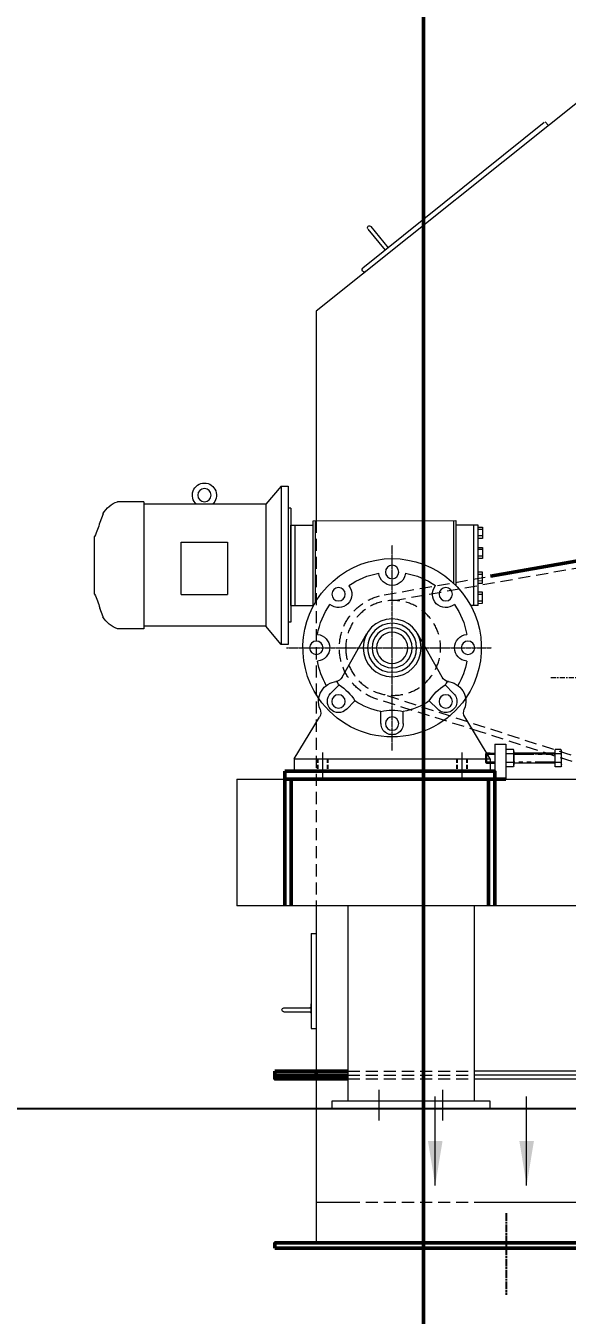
# Model space of a CAD drawing. Header units: millimetres. Extents: x -1263456 to 2767218, y -83310 to 50301.
# Drawn here: x 1098076 to 1098931, y -33106 to -31069 of the extents above; entities that cross this region are included whole.
import ezdxf

# ---------------------------------------------------------------- set-up
doc = ezdxf.new("R2010")
doc.units = ezdxf.units.MM
for name, pattern in [('AM_ISO08W050', [18, 12, -1.5, 3, -1.5]), ('AUSGEZOGEN', [0]), ('CENTER', [7, 4, -1, 1, -1]), ('CENTER2', [1.125, 0.75, -0.125, 0.125, -0.125]), ('HIDDEN', [9.525, 6.35, -3.175]), ('PHANTOM', [63.5, 31.75, -6.35, 6.35, -6.35, 6.35, -6.35])]:
    doc.linetypes.add(name, pattern=pattern)
doc.layers.get('0').update_dxf_attribs({"color": 255, "lineweight": 50})
doc.layers.get('Defpoints').update_dxf_attribs({"linetype": 'AUSGEZOGEN'})
for name, color, linetype, lineweight in [('AM_0', 7, 'Continuous', 50), ('AM_5', 3, 'Continuous', 25), ('AM_7', 4, 'AM_ISO08W050', 25), ('AM_8', 1, 'Continuous', 25), ('Cen', 3, 'CENTER', 13), ('CONT', 2, 'Continuous', 13), ('GEOM', 2, 'Continuous', 13)]:
    doc.layers.add(name, color=color, linetype=linetype, lineweight=lineweight)
doc.layers.add('CDOT', color=1, linetype='PHANTOM')
doc.layers.add('HID', color=2, linetype='HIDDEN')
doc.styles.add('ROMANS', font='romans.shx', dxfattribs={"width": 0.85})
doc.styles.get("Standard").update_dxf_attribs({"font": 'ISOCP.SHX', "width": 0.7})
doc.dimstyles.new('AM_ISO$0', dxfattribs={"dimtxt": 3.5, "dimasz": 3.5, "dimexe": 1, "dimexo": 1, "dimgap": 1.5, "dimtad": 1, "dimdsep": 46, "dimtxsty": 'Standard', "dimcen": 0, "dimclrd": 256, "dimclre": 256, "dimclrt": 2, "dimazin": 2, "dimtp": 0.1, "dimtm": 0.1, "dimtfac": 0.71, "dimtmove": 0, "dimatfit": 3, "dimfxl": 1, "dimlwd": -1, "dimlwe": -1, "dimarcsym": 1})
doc.dimstyles.new('CJN', dxfattribs={"dimtxt": 25, "dimasz": 25, "dimexe": 7.5, "dimexo": 7.5, "dimgap": 7.5, "dimtad": 1, "dimtoh": 1, "dimdec": 1, "dimzin": 12, "dimdsep": 46, "dimtxsty": 'ROMANS', "dimcen": 10, "dimclrd": 9, "dimclre": 9, "dimclrt": 2, "dimadec": 1, "dimazin": 3, "dimtfac": 0.7, "dimtdec": 1, "dimtmove": 0, "dimatfit": 3, "dimfxl": 1, "dimtolj": 1, "dimtzin": 0, "dimlwd": 9, "dimlwe": 9, "dimarcsym": 1})

# ---------------------------------------------------------------- blocks, each defined once
blk = doc.blocks.new('100L')
at = {"layer": 'CONT'}
for p, q in [((349459.3, 4929.9), (349472.9, 4935)), ((349586.2, 4943.2), (349494.9, 4943.2)), ((349621.9, 4929.9), (349608.2, 4935)), ((349440.2, 4865.3), (349440.2, 4906.9)), ((349640.9, 4865.3), (349640.9, 4906.9)), ((349440.2, 4865.6), (349640.9, 4865.6)), ((349444.3, 4682.4), (349444.3, 4865.3)), ((349444.3, 4682.4), (349444.3, 4865.3)), ((349636.9, 4682.4), (349636.9, 4865.3)), ((349586.8, 4806.3), (349504.3, 4806.3)), ((349504.3, 4806.3), (349504.3, 4733.3)), ((349586.8, 4806.3), (349586.8, 4733.3)), ((349504.3, 4733.3), (349586.8, 4733.3)), ((349415.6, 4648.2), (349444.3, 4672.7)), ((349444.3, 4672.7), (349444.3, 4682.4)), ((349444.3, 4672.7), (349636.9, 4672.7)), ((349636.9, 4672.7), (349636.9, 4682.4)), ((349665.6, 4648.2), (349636.9, 4672.7)), ((349415.6, 4648.2), (349665.6, 4648.2)), ((349415.6, 4648.2), (349415.6, 4637.2)), ((349665.6, 4637.2), (349665.6, 4648.2)), ((349415.6, 4637.2), (349665.6, 4637.2)), ((349450.6, 4633.2), (349450.6, 4637.2)), ((349450.6, 4633.2), (349630.6, 4633.2)), ((349630.6, 4633.2), (349630.6, 4637.2))]:
    blk.add_line(p, q, dxfattribs=at)
blk.add_circle((349429.8, 4769.7), 10.5, dxfattribs=at)
for centre, radius, start, end in [((349449.5, 5031.6), 99.4, 283.6139, 297.19), ((349631.6, 5031.6), 99.4, 242.81, 256.3861), ((349479.9, 4893.4), 42, 119.5161, 161.2324), ((349601.2, 4893.4), 42, 18.7676, 60.4839), ((349429.8, 4769.7), 19.1, 41.1132, 318.8868)]:
    blk.add_arc(centre, radius, start, end, dxfattribs=at)
blk = doc.blocks.new('VF130 N')
at = {"layer": 'Cen', "color": 4, "linetype": 'ByBlock', "ltscale": 3}
for p, q in [((343371, 1354.9), (343403.9, 1477.7)), ((343377.8, 1353.1), (343410.6, 1475.8)), ((343396.2, 1476.3), (343391.6, 1459.2)), ((343395.3, 1472.9), (343402.1, 1471.1)), ((343403, 1474.4), (343396.2, 1476.3)), ((343403.9, 1477.7), (343437.9, 1468.6)), ((343439.7, 1475.4), (343413.2, 1376.4)), ((343443.1, 1474.5), (343417.5, 1378.9)), ((343391.6, 1459.2), (343398.4, 1457.4)), ((343392.6, 1462.9), (343399.4, 1461.1)), ((343387.9, 1445.5), (343383.4, 1428.5)), ((343383.4, 1428.5), (343390.2, 1426.6)), ((343384.3, 1432.1), (343391.2, 1430.3)), ((343387, 1442.2), (343393.8, 1440.3)), ((343394.7, 1443.6), (343387.9, 1445.5)), ((343373.3, 1390.9), (343377.8, 1407.9)), ((343377.8, 1407.9), (343384.7, 1406)), ((343620.6, 1293.1), (343654, 1417.8)), ((343622.4, 1286.1), (343657.4, 1416.9)), ((343689.6, 1401), (343655.6, 1410.1)), ((343380.1, 1389), (343373.3, 1390.9)), ((343374.2, 1394.2), (343381, 1392.3)), ((343376.9, 1404.2), (343383.7, 1402.4)), ((343650, 1280.3), (343682.8, 1402.8)), ((343656.8, 1278.5), (343689.6, 1401)), ((343365, 1360.1), (343369.6, 1377.1)), ((343368.6, 1373.4), (343375.4, 1371.6)), ((343369.6, 1377.1), (343376.4, 1375.3)), ((343371.8, 1358.2), (343365, 1360.1)), ((343365.9, 1363.4), (343372.7, 1361.6)), ((343371, 1354.9), (343382.4, 1351.9)), ((343396.7, 1230.9), (343452.3, 1287.3)), ((343656.8, 1278.5), (343622.8, 1287.6)), ((343549.2, 1190), (343529.2, 1266.7)), ((343372.4, 1210.5), (343389, 1220.1)), ((343390, 1180), (343406.6, 1189.6)), ((343436.9, 1144), (343441.9, 1162.5)), ((343560.1, 1160.3), (343550.5, 1176.8)), ((343470.9, 1134.9), (343475.9, 1153.4)), ((343529.5, 1142.6), (343520, 1159.2)), ((343589.2, 1045.7), (343567.4, 1119.9))]:
    blk.add_line(p, q, dxfattribs=at)
at = {"layer": 'Cen', "linetype": 'CENTER2', "ltscale": 3}
for p, q in [((343443, 1098.7), (343526.9, 1411.7)), ((343646.3, 1211.9), (343333.2, 1295.8))]:
    blk.add_line(p, q, dxfattribs=at)
at = {"layer": 'Cen', "linetype": 'ByBlock', "ltscale": 3}
for p, q in [((343335.8, 1123.8), (343325.6, 1085.7)), ((343548.3, 1066.8), (343538.1, 1028.7))]:
    blk.add_line(p, q, dxfattribs=at)
at = {"layer": 'Cen', "color": 4, "linetype": 'ByBlock', "ltscale": 3}
for centre, radius in [((343425, 1358.9), 10.6), ((343515.9, 1370.9), 10.6), ((343588.6, 1315), 10.6), ((343369.2, 1286.2), 10.6), ((343484.9, 1255.2), 45.8), ((343484.9, 1255.2), 38.7), ((343484.9, 1255.2), 31.7), ((343484.9, 1255.2), 24.7), ((343600.6, 1224.2), 10.6), ((343381.2, 1195.3), 10.6), ((343544.8, 1151.4), 10.6), ((343453.9, 1139.5), 10.6)]:
    blk.add_circle(centre, radius, dxfattribs=at)
for centre, radius, start, end in [((343425, 1358.9), 21.1, 215.0621, 24.9379), ((343484.9, 1255.2), 119.8, 85.1242, 109.8758), ((343515.9, 1370.9), 21.1, 170.0621, 339.9379), ((343484.9, 1255.2), 119.8, 130.1242, 154.8758), ((343484.9, 1255.2), 119.8, 40.1242, 64.8758), ((343588.6, 1315), 21.1, 125.0621, 294.9379), ((343369.2, 1286.2), 21.1, 260.0621, 69.9379), ((343484.9, 1255.2), 119.8, 355.1242, 19.8758), ((343484.9, 1255.2), 119.8, 175.1242, 194.7888), ((343600.6, 1224.2), 21.1, 80.0621, 249.9379), ((343381.2, 1195.3), 31.7, 79.6772, 187.6977), ((343386.7, 1240.8), 14.1, 263.1577, 315.4277), ((343484.9, 1255.2), 102.2, 196.2034, 200.0717), ((343381.2, 1195.3), 17.6, 120, 300), ((343331.2, 1166.4), 78.9, 17.0955, 42.9045), ((343484.9, 1255.2), 119.8, 315.2112, 334.8758), ((343335.8, 1189.2), 14.1, 315.4277, 7.6977), ((343484.9, 1255.2), 102.2, 219.9283, 245.0717), ((343562.8, 1193.6), 14.1, 194.5723, 246.8423), ((343439, 1083.7), 78.9, 62.0955, 87.9045), ((343573.7, 1101.4), 78.9, 107.0955, 132.9045), ((343484.9, 1255.2), 102.2, 309.9283, 313.7966), ((343544.8, 1151.4), 31.7, 322.3023, 70.3228), ((343453.9, 1139.5), 17.6, 165, 345), ((343484.9, 1255.2), 102.2, 264.9283, 290.0717), ((343544.8, 1151.4), 17.6, 210, 30), ((343581, 1123.4), 14.1, 142.3023, 194.5723)]:
    blk.add_arc(centre, radius, start, end, dxfattribs=at)
at = {"layer": 'CONT'}
for p, q in [((343657.4, 1416.9), (343439.7, 1475.3)), ((343289.8, 1125.9), (343345.9, 1179.3)), ((343289.8, 1125.9), (343284.7, 1106.9)), ((343589.2, 1045.7), (343289.8, 1125.9)), ((343584.1, 1026.6), (343284.7, 1106.9)), ((343589.2, 1045.7), (343584.1, 1026.6))]:
    blk.add_line(p, q, dxfattribs=at)
for start, end in [(310.4366, 199.5634), (199.5634, 310.4366)]:
    blk.add_arc((343484.9, 1255.2), 140.9, start, end, dxfattribs=at)
at = {"layer": 'HID'}
for p, q in [((343325.7, 1116.3), (343320.6, 1097.3)), ((343340.9, 1112.2), (343335.8, 1093.2)), ((343538.2, 1059.4), (343533.1, 1040.3)), ((343553.4, 1055.3), (343548.3, 1036.2))]:
    blk.add_line(p, q, dxfattribs=at)
at = {"layer": 'CONT', "color": 0, "rotation": 254.9999999999247}
blk.add_blockref('100L', (429665.7, 340169.2), dxfattribs=at)
blk = doc.blocks.new('chute from diverter to conveyor')
at = {"layer": 'AM_0'}
blk.add_line((1098704.1, -28196.3, 0), (1098704.1, -32932.7, 0), dxfattribs=at)
blk = doc.blocks.new('*D226')
at = {"layer": 'AM_5', "transparency": 16777216}
for p, q in [((1102459.5, -30505.5), (1102459.5, -33947.6)), ((1098834.4, -33324.7), (1098834.4, -33947.6)), ((1102197, -33872.6), (1099096.9, -33872.6))]:
    blk.add_line(p, q, dxfattribs=at)
for points in [[(1099096.9, -33828.8), (1099096.9, -33916.3), (1098834.4, -33872.6)], [(1102197, -33828.8), (1102197, -33916.3), (1102459.5, -33872.6)]]:
    blk.add_solid(points, dxfattribs=at)
at = {"layer": 'Defpoints', "color": 0, "transparency": 16777216}
for p in [(1102459.5, -30430.5), (1098834.4, -33249.7), (1098834.4, -33872.6)]:
    blk.add_point(p, dxfattribs=at)
at = {"layer": 'AM_5', "color": 2, "transparency": 16777216, "insert": (1100647, -33628.8), "char_height": 262.5, "attachment_point": 5, "bg_fill": 3, "box_fill_scale": 1.1, "bg_fill_color": 256, "bg_fill_true_color": 13158600, "bg_fill_transparency": 0}
blk.add_mtext('3625', dxfattribs=at)
blk = doc.blocks.new('A$Cb9ce5bf2')
at = {"color": 6, "ltscale": 2.25}
for p, q in [((3034.6, 1061.5, 3.2), (2545.9, 1147.3, 3.2)), ((3010.5, 740.8, 3.2), (3027.9, 740.8, 3.2)), ((3027.9, 740.8, 3.2), (3027.9, 540.8, 3.2)), ((3037.9, 740.8, 3.2), (3037.9, 540.8, 3.2)), ((3349.3, 740.8, 3.2), (3349.3, 540.8, 3.2)), ((3359.3, 740.8, 3.2), (3359.3, 540.8, 3.2)), ((3260.2, 279.3, 3.2), (3310.1, 279.3, 3.2)), ((3260.2, 273.3, 3.2), (3310.1, 273.3, 3.2)), ((3260.2, 267.3, 3.2), (3310.1, 267.3, 3.2)), ((3375.1, 273.3, 3.2), (3310.1, 273.3, 3.2))]:
    blk.add_line(p, q, dxfattribs=at)
at = {"color": 6, "ltscale": 2.25, "elevation": 3.2}
for points in [[(3359.3, 753.3), (3027.9, 753.3), (3027.9, 740.8), (3359.3, 740.8)], [(3375.1, 279.3), (3310.1, 279.3), (3310.1, 267.3), (3375.1, 267.3)], [(3375.1, 0), (2645.1, 0), (2645.1, 8), (3375.1, 8)]]:
    blk.add_lwpolyline(points, close=True, dxfattribs=at)
at = {"layer": 'AM_7'}
blk.add_line((3010.1, 55, 3.2), (3010.1, -73.9, 3.2), dxfattribs=at)
at = {"layer": 'CDOT'}
for p, q in [((2932.5, 781, 3.2), (2997.5, 781, 3.2)), ((2997.5, 781, 3.2), (2932.5, 781, 3.2)), ((3040.9, 781, 3.2), (3027.9, 781, 3.2)), ((3034.9, 781, 3.2), (3040.9, 781, 3.2)), ((3040.9, 766, 3.2), (3040.9, 782, 3.2)), ((2932.5, 767, 3.2), (2997.5, 767, 3.2)), ((3040.9, 767, 3.2), (3027.9, 767, 3.2)), ((3027.9, 767, 3.2), (3040.9, 767, 3.2))]:
    blk.add_line(p, q, dxfattribs=at)
at = {"layer": 'Cen', "ltscale": 2}
blk.add_line((2049.1, 900.8, 3.2), (2939.4, 900.8, 3.2), dxfattribs=at)
at = {"layer": 'CONT', "color": 4}
for p, q in [((2848.8, 1848.8, 3.2), (3310.1, 1480.4, 3.2)), ((3310.1, 1480.4, 3.2), (3310.1, 1149.2, 3.2)), ((3310.1, 540.8, 3.2), (3310.1, 8)), ((3060.2, 72.3, 3.2), (2710.1, 72.3, 3.2)), ((3310.1, 72.3, 3.2), (3260.2, 72.3, 3.2)), ((3310.1, 0), (2710.1, 0))]:
    blk.add_line(p, q, dxfattribs=at)
at = {"layer": 'CONT'}
for p, q in [((2948.1, 1779.7, 3.2), (2943.1, 1773.5, 3.2)), ((2949.6, 1778.5, 3.2), (3236.2, 1548.4, 3.2)), ((3223.5, 1613.8, 3.2), (3196.5, 1580.4, 3.2)), ((3228.2, 1610.1, 3.2), (3201.2, 1576.6, 3.2)), ((3318.1, 496.9, 3.2), (3310.1, 496.9, 3.2)), ((3318.1, 496.9, 3.2), (3318.1, 346.9, 3.2)), ((3318.1, 374.7, 3.2), (3318.1, 385.7, 3.2)), ((3320.1, 379.3, 3.2), (3318.1, 381.3, 3.2)), ((3361.1, 379.3, 3.2), (3318.1, 379.3, 3.2)), ((3318.1, 373.3, 3.2), (3318.1, 377.3, 3.2)), ((3361.1, 373.3, 3.2), (3318.1, 373.3, 3.2)), ((3320.1, 373.3, 3.2), (3318.1, 371.3, 3.2)), ((3318.1, 346.9, 3.2), (3310.1, 346.9, 3.2)), ((3110.6, 249.7), (3110.6, 201.5)), ((3210.8, 249.7), (3210.8, 201.5))]:
    blk.add_line(p, q, dxfattribs=at)
at = {"layer": 'CONT', "color": 4, "linetype": 'HIDDEN', "ltscale": 3}
blk.add_line((3310.1, 1149.2, 3.2), (3310.1, 540.8, 3.2), dxfattribs=at)
at = {"layer": 'CONT', "color": 3, "linetype": 'HIDDEN', "lineweight": 13, "ltscale": 3}
for p, q in [((3187.5, 1023.2, 3.2), (2544.3, 1137.4, 3.2)), ((3202.5, 1032, 3.2), (3034.6, 1061.5, 3.2)), ((2581, 673.3, 3.2), (3210.9, 876.7, 3.2)), ((3049.1, 815.2, 3.2), (3213.9, 867.1, 3.2)), ((2579.6, 662.3, 3.2), (3049.1, 815.2, 3.2)), ((3260.2, 279.3, 3.2), (3060.2, 279.3, 3.2)), ((3260.2, 273.3, 3.2), (3060.2, 273.3, 3.2)), ((3260.2, 267.3, 3.2), (3060.2, 267.3, 3.2)), ((3260.2, 72.3, 3.2), (3060.2, 72.3, 3.2))]:
    blk.add_line(p, q, dxfattribs=at)
at = {"layer": 'CONT', "color": 3}
for p, q in [((3060.2, 540.8, 3.2), (3060.2, 232.9)), ((3260.2, 540.8, 3.2), (3260.2, 232.9))]:
    blk.add_line(p, q, dxfattribs=at)
at = {"layer": 'CONT', "color": 4, "elevation": 3.2}
for points in [[(2517, 279.3), (3060.2, 279.3)], [(2517, 273.3), (3060.2, 273.3)], [(3060.2, 267.3), (2517, 267.3)]]:
    blk.add_lwpolyline(points, dxfattribs=at)
at = {"layer": 'CONT', "color": 3, "elevation": 3.2}
blk.add_lwpolyline([(3035.1, 232), (3285.1, 232), (3285.1, 220), (3035.1, 220)], close=True, dxfattribs=at)
at = {"layer": 'CONT', "color": 3, "linetype": 'HIDDEN', "lineweight": 13, "ltscale": 3}
blk.add_circle((3188.4, 948.2, 3.2), 75, dxfattribs=at)
at = {"layer": 'CONT'}
for centre, radius, start, end in [((3225.8, 1612, 3.2), 3, 321.1313, 141.1313), ((3234, 1545.6, 3.2), 3.5, 231.1313, 51.1313), ((3361.1, 376.3, 3.2), 3, 270, 90)]:
    blk.add_arc(centre, radius, start, end, dxfattribs=at)
at = {"layer": 'CONT', "color": 3, "linetype": 'HIDDEN', "lineweight": 13, "ltscale": 3}
blk.add_arc((3188.4, 948.2, 3.2), 85, 287.4857, 80.4544, dxfattribs=at)
at = {"layer": 'GEOM'}
for p, q in [((3010.5, 796, 3.2), (3010.5, 740.8, 3.2)), ((3027.9, 796, 3.2), (3010.5, 796, 3.2)), ((3027.9, 796, 3.2), (3027.9, 740.8, 3.2)), ((2922.5, 786, 3.2), (2923.5, 787.8, 3.2)), ((2922.5, 762, 3.2), (2922.5, 786, 3.2)), ((2923.5, 787.8, 3.2), (2932.5, 787.8, 3.2)), ((2923.5, 780.9, 3.2), (2932.5, 780.9, 3.2)), ((2932.5, 760.2, 3.2), (2932.5, 787.8, 3.2)), ((2932.5, 782, 3.2), (2997.5, 782, 3.2)), ((2997.5, 782, 3.2), (2932.5, 782, 3.2)), ((2997.5, 786, 3.2), (2998.5, 787.8, 3.2)), ((2997.5, 762, 3.2), (2997.5, 786, 3.2)), ((2998.5, 787.8, 3.2), (3010.5, 787.8, 3.2)), ((2998.5, 780.9, 3.2), (3010.5, 780.9, 3.2)), ((3040.9, 782, 3.2), (3027.9, 782, 3.2)), ((3034.9, 782, 3.2), (3040.9, 782, 3.2)), ((3041.9, 781, 3.2), (3040.9, 782, 3.2)), ((3041.9, 767, 3.2), (3041.9, 781, 3.2)), ((2922.5, 762, 3.2), (2923.5, 760.2, 3.2)), ((2923.5, 767.1, 3.2), (2932.5, 767.1, 3.2)), ((2923.5, 760.2, 3.2), (2932.5, 760.2, 3.2)), ((2932.5, 766, 3.2), (2997.5, 766, 3.2)), ((2997.5, 762, 3.2), (2998.5, 760.2, 3.2)), ((2998.5, 767.1, 3.2), (3010.5, 767.1, 3.2)), ((2998.5, 760.2, 3.2), (3010.5, 760.2, 3.2)), ((3040.9, 766, 3.2), (3027.9, 766, 3.2)), ((3027.9, 766, 3.2), (3040.9, 766, 3.2)), ((3041.9, 767, 3.2), (3040.9, 766, 3.2)), ((3435.1, 740.8, 3.2), (1681.1, 740.8, 3.2)), ((3435.1, 740.8, 3.2), (3435.1, 540.8, 3.2)), ((1681.1, 540.8, 3.2), (3435.1, 540.8, 3.2))]:
    blk.add_line(p, q, dxfattribs=at)
for centre, radius, start, end in [((2931.6, 785.2, 3.2), 9.17, 185.233, 207.7453), ((2946.4, 774, 3.2), 23.9, 163.231, 196.769), ((3006.6, 785.2, 3.2), 9.17, 185.233, 207.7453), ((3021.4, 774, 3.2), 23.9, 163.231, 196.769), ((2931.6, 762.8, 3.2), 9.17, 152.2547, 174.767), ((3006.6, 762.8, 3.2), 9.17, 152.2547, 174.767)]:
    blk.add_arc(centre, radius, start, end, dxfattribs=at)
at = {"layer": 'CONT', "color": 0, "rotation": 14.9999999993905}
blk.add_blockref('VF130 N', (-328266.1, -89164.5, 3.2), dxfattribs=at)
at = {"color": 6, "ltscale": 2.25}
for points in [[(2977.5, 99, 3.2), (2977.5, 239.4, 3.2)], [(3121.9, 99, 3.2), (3121.9, 239.4, 3.2)]]:
    blk.add_leader(points, dimstyle='CJN', override={"dimasz": 70, "dimtad": 0}, dxfattribs=at)

msp = doc.modelspace()

# ---------------------------------------------------------------- linework, layer by layer
at = {"layer": 'AM_8'}
msp.add_line((1108934.9, -32779.7), (1096784.9, -32779.7), dxfattribs=at)

# ---------------------------------------------------------------- block references
at = {"layer": 'AM_0'}
msp.add_blockref('chute from diverter to conveyor', (0, -1300, 0.1), dxfattribs=at)
at = {"layer": 'AM_0', "xscale": -1}
msp.add_blockref('A$Cb9ce5bf2', (1101844.6, -32999.7, -3.2), dxfattribs=at)

# ---------------------------------------------------------------- next in the draw order: dimensions: what is measured, and where the dimension line sits
at = {"layer": 'AM_5'}
dim = msp.add_linear_dim(base=(1098834.4, -33872.6, 0.1), p1=(1102459.5, -30430.5, 0.1), p2=(1098834.4, -33249.7, 0.1), dimstyle='AM_ISO$0', override={"dimscale": 75, "dimdec": 0, "dimtdec": 6, "dimtfill": 1}, dxfattribs=at)
dim.commit()
dim.dimension.update_dxf_attribs({"geometry": '*D226', "text_midpoint": (1100647, -33628.8, 0.1)})

doc.saveas('drawing.dxf')
